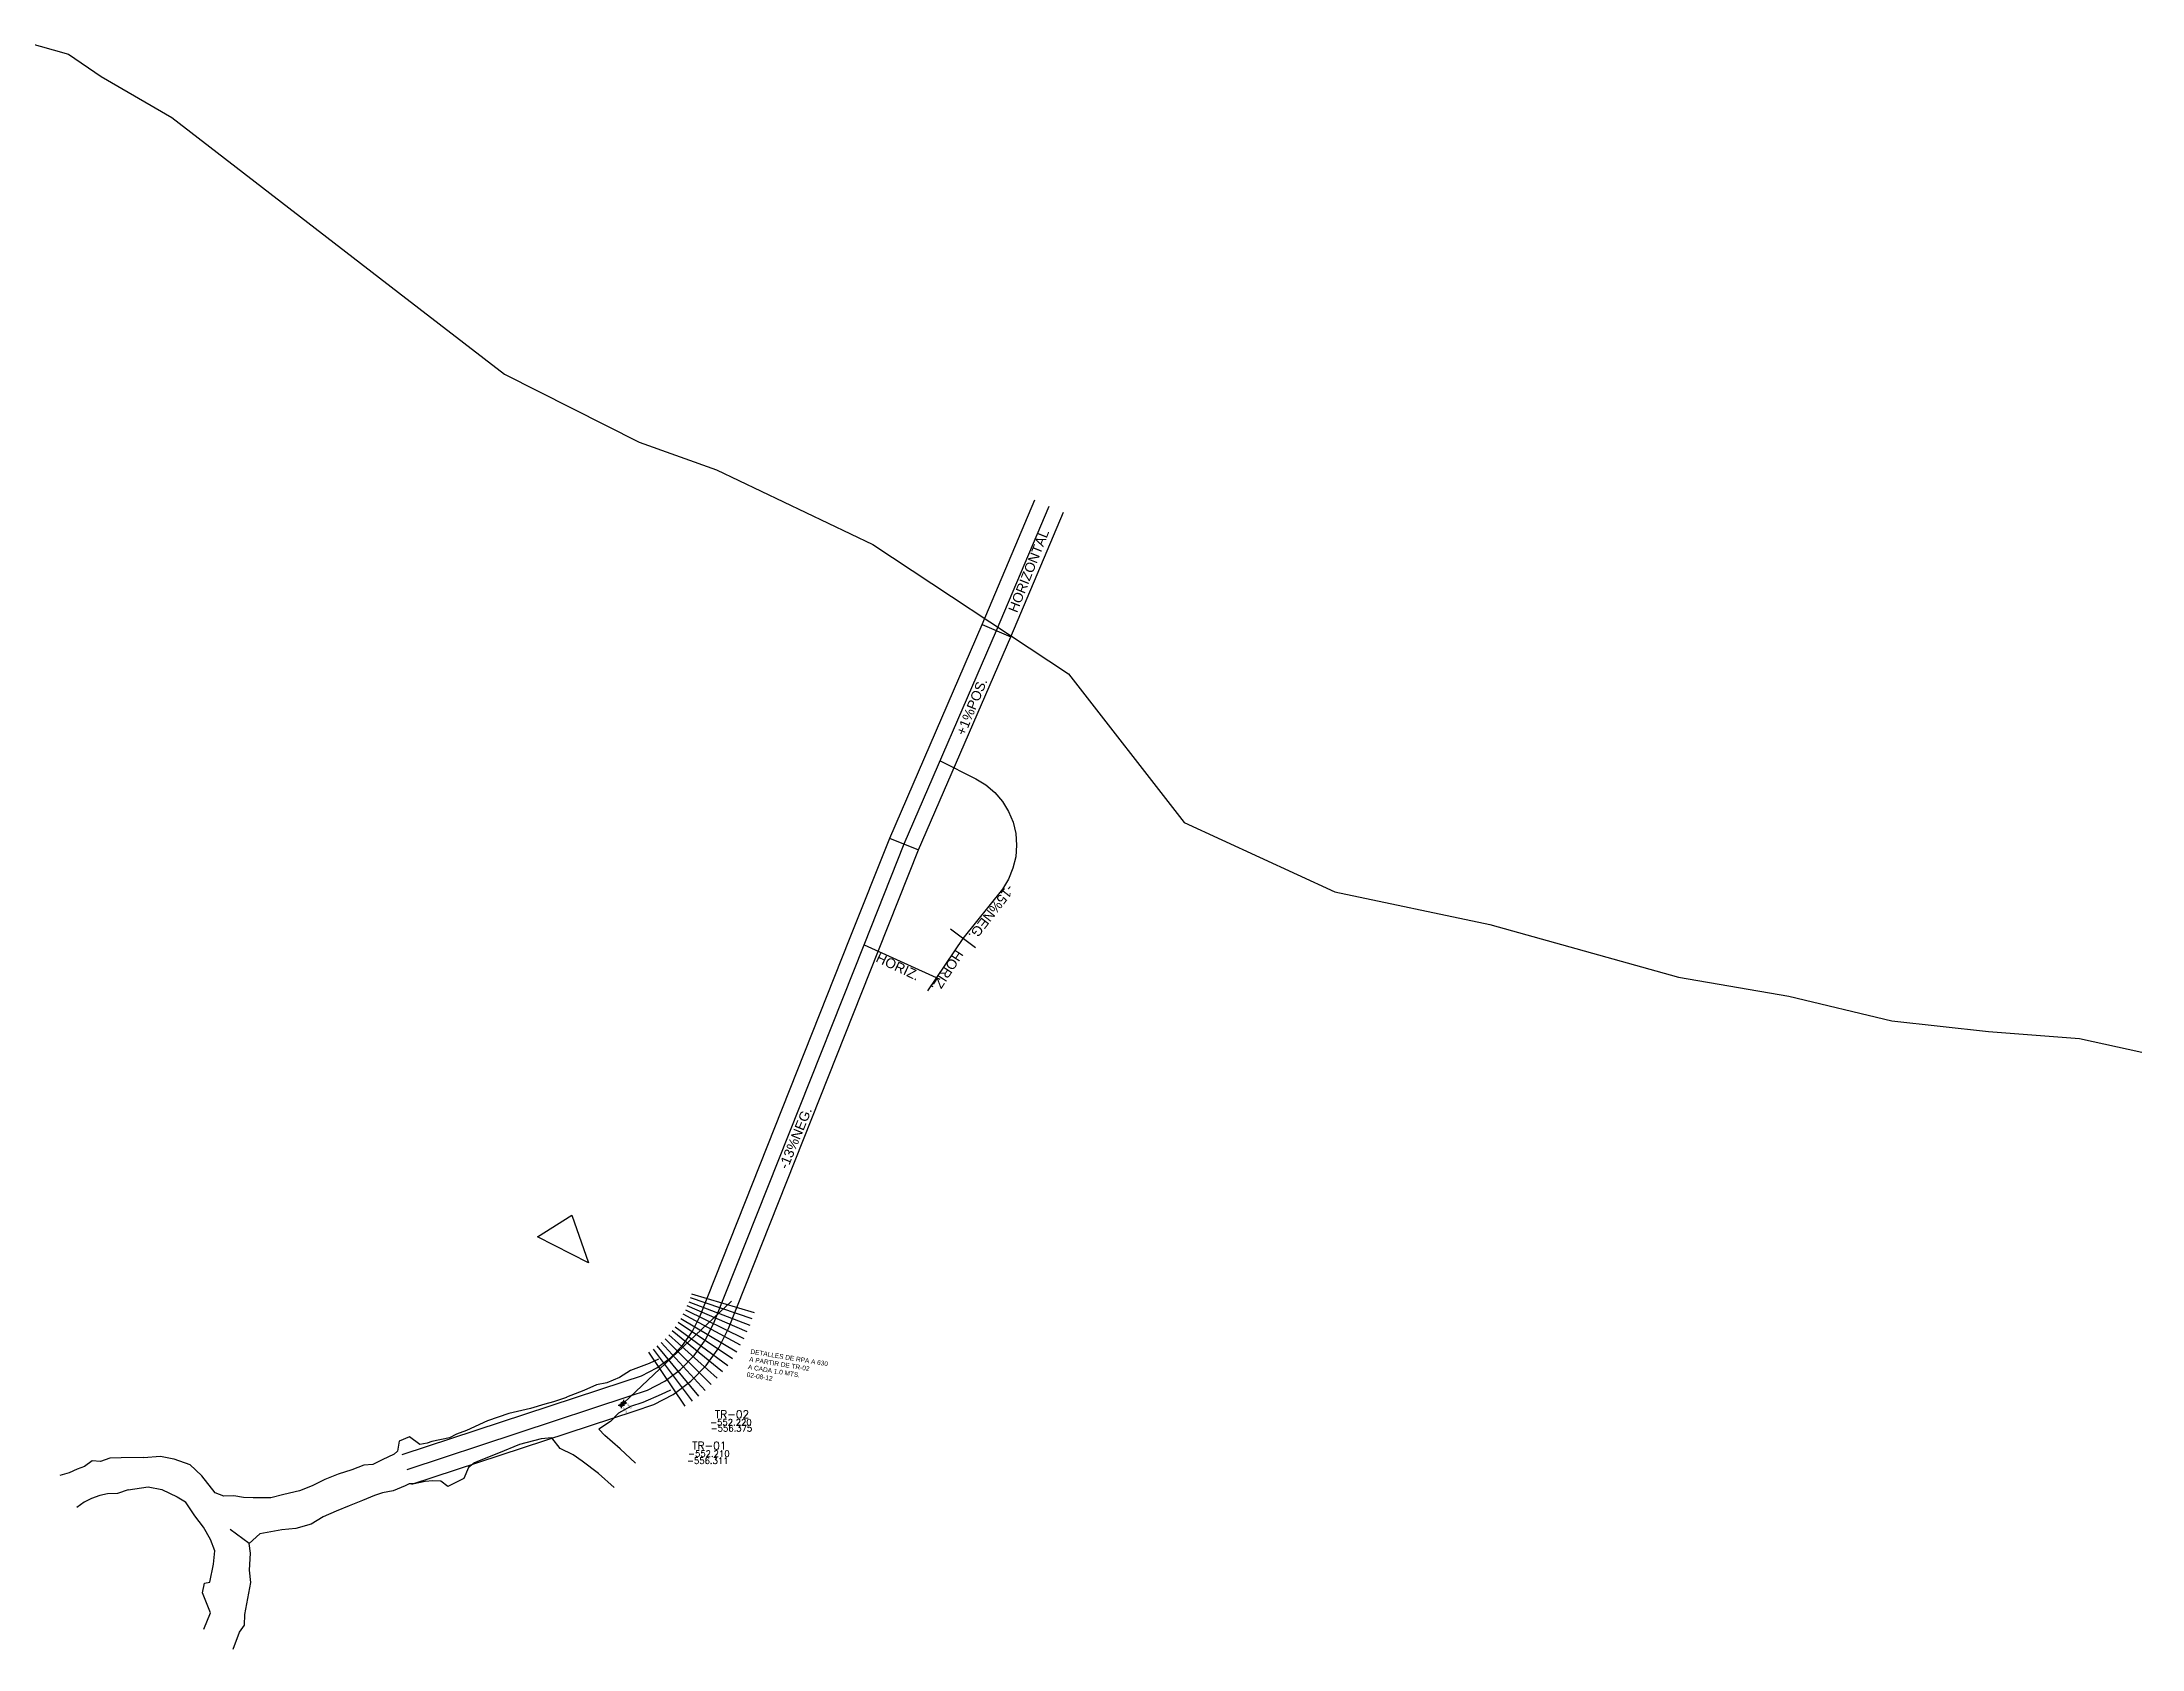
# Model space of a CAD drawing. Extents: x 10530 to 11041, y 9549 to 9865.
# Drawn here: x 10703.2 to 11041.2, y 9549.3 to 9808.1 of the extents above; entities that cross this region are included whole.
import ezdxf
from ezdxf.enums import TextEntityAlignment as Align

# ---------------------------------------------------------------- set-up
doc = ezdxf.new("R2010")
doc.units = 0
doc.header["$MEASUREMENT"] = 0
doc.header["$PDMODE"] = 34
doc.header["$PDSIZE"] = 0.5
doc.layers.add('R-425-7056-NW-SCR', color=192, linetype='Continuous')
doc.layers.add('R-550-7787-NE-SCR', color=222, linetype='Continuous')
doc.styles.add('ROMAND', font='romand.shx')
doc.styles.add('ROMANS', font='romans')
doc.styles.get("Standard").update_dxf_attribs({"font": 'ARIAL.TTF'})

# ---------------------------------------------------------------- blocks, each defined once
blk = doc.blocks.new('F2')
blk.add_point((0, 0))
at = {"style": 'ROMAND'}
for tag, height, p in [('NOMBRE', 1.25, (0.2, 6.62)), ('CIELO', 1, (0.14, 4.62)), ('PISO', 1, (0.14, 3.25))]:
    blk.add_attdef(tag, text='', height=height, dxfattribs=at).set_placement(p, align=Align.CENTER)
at = {"style": 'ROMANS', "flags": 1}
for tag, p in [('MINA', (-0.07, -3.26)), ('LOCALIZACION', (-0.07, -4.93)), ('ESTRUCTURA', (-0.07, -6.62)), ('NIVEL', (-0.07, -8.29)), ('OBRA', (-0.07, -10.12)), ('ATRAS', (-0.07, -13.48)), ('FECHA', (-0.07, -11.79)), ('TOPOGRAFO', (2.67, -15.3))]:
    blk.add_attdef(tag, text='', height=1.25, dxfattribs=at).set_placement(p, align=Align.CENTER)

msp = doc.modelspace()

# ---------------------------------------------------------------- linework, layer by layer
for points, elevation in [([(10700.44, 9808.06), (10707.44, 9806.09), (10712.69, 9802.48), (10724.07, 9795.92), (10760.6, 9767.7), (10777.66, 9754.57), (10799.32, 9743.64), (10811.78, 9739.15), (10836.94, 9727.12), (10868.44, 9706.34), (10887.03, 9682.39), (10911.32, 9671.23), (10936.25, 9665.98), (10966.66, 9657.45), (10984.38, 9654.39), (11001, 9650.45), (11016.53, 9648.7), (11031.19, 9647.6), (11041.25, 9645.42)], -566.11), ([(10854.56, 9714.28), (10859.15, 9712.3)], -569.99), ([(10847.75, 9692.29), (10853.54, 9689.41), (10855.15, 9688.42), (10856.58, 9687.2), (10857.8, 9685.77), (10858.79, 9684.16), (10859.51, 9682.42), (10859.94, 9680.59), (10860.09, 9678.71), (10859.94, 9676.84), (10859.5, 9675), (10858.78, 9673.27), (10857.8, 9671.66), (10851.45, 9663.69), (10845.73, 9655.29)], -570.27), ([(10839.64, 9679.84), (10844.28, 9677.99)], -571.59), ([(10835.52, 9662.69), (10847.73, 9657.16)], -552.25), ([(10853.44, 9662.18), (10849.46, 9665.2)], -570.27), ([(10733.48, 9568.59), (10736.52, 9566.31)], -546.32)]:
    msp.add_lwpolyline(points, dxfattribs=dict(elevation=elevation))
at = {"color": 3}
for points in [[(10761.18, 9580.6), (10796.92, 9592.35), (10799.7, 9593.29), (10802.14, 9594.56), (10804.34, 9596.19), (10806.27, 9598.15), (10807.86, 9600.39), (10809.13, 9602.93), (10833.2, 9663.61), (10839.65, 9679.88), (10854.55, 9714.27), (10863.02, 9734.32)], [(10762.74, 9575.85), (10798.5, 9587.61), (10801.66, 9588.67), (10804.8, 9590.3), (10807.64, 9592.41), (10810.11, 9594.93), (10812.16, 9597.81), (10813.69, 9600.89), (10837.85, 9661.77), (10844.27, 9677.96), (10859.15, 9712.3), (10867.62, 9732.37)]]:
    msp.add_lwpolyline(points, dxfattribs=at)
at = {"color": 1, "elevation": -552.25}
msp.add_lwpolyline([(10761.96, 9578.22), (10797.71, 9589.98), (10800.68, 9590.98), (10803.47, 9592.43), (10805.99, 9594.3), (10808.19, 9596.54), (10810.01, 9599.1), (10811.41, 9601.91), (10835.52, 9662.69), (10841.96, 9678.92), (10856.85, 9713.28), (10865.32, 9733.34)], dxfattribs=at)
msp.add_lwpolyline([(10791.19, 9611.45), (10782.97, 9615.67), (10788.47, 9619.16)], close=True)
at = {"color": 5}
for points, elevation in [([(10796.86, 9588.94), (10814.16, 9605.28)], -552.21), ([(10816.69, 9600.38), (10807.07, 9604.55)], -552.22), ([(10807.34, 9605.21), (10817.12, 9601.43)], -552.22), ([(10817.49, 9602.46), (10807.57, 9605.85)], -552.22), ([(10807.77, 9606.48), (10817.81, 9603.46)], -552.22), ([(10805.13, 9601.18), (10813.57, 9594.97)], -552.22), ([(10814.33, 9596.04), (10805.6, 9601.86)], -552.22), ([(10806.03, 9602.53), (10815.02, 9597.13)], -552.22), ([(10815.64, 9598.22), (10806.41, 9603.21)], -552.22), ([(10806.76, 9603.89), (10816.19, 9599.31)], -552.22), ([(10808.91, 9590.03), (10802.23, 9598.11)], -552.22), ([(10802.87, 9598.67), (10809.94, 9590.93)], -552.22), ([(10810.93, 9591.88), (10803.49, 9599.26)], -552.22), ([(10804.07, 9599.88), (10811.87, 9592.88)], -552.22), ([(10812.75, 9593.91), (10804.62, 9600.53)], -552.22), ([(10806.75, 9588.41), (10800.88, 9597.1)], -552.22), ([(10801.56, 9597.59), (10807.84, 9589.19)], -552.22)]:
    msp.add_lwpolyline(points, dxfattribs=dict(at, elevation=elevation))
at = {"layer": 'R-425-7056-NW-SCR'}
for points in [[(10715.91, 9580.09, -543.82), (10714.11, 9580, -543.33), (10712.61, 9579.47, -543.16), (10711.27, 9579.59, -542.75), (10710.05, 9578.7, -542.42), (10708.84, 9578.23, -542.21), (10707.55, 9577.64, -541.98), (10706.08, 9577.23, -542.05)], [(10715.91, 9580.09, -538.32), (10714.11, 9580, -538.33), (10712.61, 9579.47, -538.06), (10711.27, 9579.59, -537.85), (10710.05, 9578.7, -537.52), (10708.84, 9578.23, -537.51), (10707.55, 9577.64, -536.97), (10706.08, 9577.23, -537.05)], [(10719.54, 9580.15, -539.02), (10715.91, 9580.09, -538.32)], [(10719.54, 9580.15, -543.92), (10715.91, 9580.09, -543.82)], [(10719.54, 9580.15, -539.02), (10722.24, 9580.33, -539.42), (10724.4, 9579.91, -540.12), (10727, 9579, -541.33), (10728.92, 9577.16, -542.69)], [(10719.54, 9580.15, -543.92), (10722.24, 9580.33, -544.62), (10724.4, 9579.91, -545.12), (10727, 9579, -545.83), (10728.92, 9577.16, -546.29)], [(10717.04, 9574.91, -538.32), (10715.35, 9574.34, -538.33), (10713.74, 9574.29, -538.06), (10712.49, 9574.02, -537.85), (10711.18, 9573.53, -537.52), (10710, 9572.96, -537.51), (10708.77, 9572.08, -536.97)], [(10717.04, 9574.91, -543.82), (10715.35, 9574.34, -543.33), (10713.74, 9574.29, -543.16), (10712.49, 9574.02, -542.75), (10711.18, 9573.53, -542.42), (10710, 9572.96, -542.21), (10708.77, 9572.08, -541.98)], [(10717.04, 9574.91, -538.32), (10720.3, 9575.4, -539.42), (10722.46, 9574.98, -540.12), (10724.95, 9573.78, -541.33), (10726.3, 9573, -542.9)], [(10717.04, 9574.91, -543.82), (10720.3, 9575.4, -544.62), (10722.46, 9574.98, -545.12), (10724.95, 9573.78, -545.83), (10726.3, 9573, -546.55)], [(10732.45, 9573.89, -543.5), (10731.08, 9574.45, -542.9), (10728.92, 9577.16, -542.69)], [(10732.45, 9573.89, -547.2), (10731.08, 9574.45, -546.55), (10728.92, 9577.16, -546.29)], [(10729.34, 9559.88, -549.45), (10730.2, 9560.07, -548.42), (10730.79, 9562.95, -548.42), (10730.99, 9565.08, -548.18), (10730.32, 9566.95, -547.55), (10729.2, 9568.9, -547.29), (10727.81, 9570.76, -547.03), (10726.3, 9573, -546.55)], [(10729.34, 9559.88, -544.95), (10730.2, 9560.07, -543.42), (10730.79, 9562.95, -543.32), (10730.99, 9565.08, -543.28), (10730.32, 9566.95, -543.35), (10729.2, 9568.9, -543.29), (10727.81, 9570.76, -543.13), (10726.3, 9573, -542.9)], [(10735.83, 9554.87, -544.95), (10736.8, 9559.99, -544.16), (10736.61, 9562.01, -543.42), (10736.73, 9564.74, -543.32), (10736.52, 9566.29, -543.65)], [(10735.83, 9554.87, -549.45), (10736.8, 9559.99, -548.56), (10736.61, 9562.01, -548.42), (10736.73, 9564.74, -548.42), (10736.52, 9566.29, -548.05)], [(10730.33, 9555.14, -549.5), (10729.04, 9558.35, -549.54), (10729.34, 9559.88, -549.45)], [(10730.33, 9555.14, -544.8), (10729.04, 9558.35, -545.04), (10729.34, 9559.88, -544.95)], [(10729.26, 9552.5, -549.86), (10730.33, 9555.14, -549.5)], [(10729.26, 9552.5, -545.16), (10730.33, 9555.14, -544.8)], [(10734.96, 9551.98, -549.5), (10735.77, 9553.15, -549.54), (10735.83, 9554.87, -549.45)], [(10734.96, 9551.98, -544.8), (10735.77, 9553.15, -545.04), (10735.83, 9554.87, -544.95)], [(10733.97, 9549.29, -549.86), (10734.96, 9551.98, -549.5)], [(10733.97, 9549.29, -545.16), (10734.96, 9551.98, -544.8)]]:
    msp.add_polyline3d(points, dxfattribs=at)
at = {"layer": 'R-550-7787-NE-SCR'}
for points in [[(10802.45, 9595.99, -553.21), (10800.91, 9595.29, -553.05), (10797.93, 9594.15, -552.63), (10796.13, 9593.02, -552.33), (10794.12, 9592.14, -552.12), (10792.43, 9591.81, -552.05), (10790.43, 9590.93, -551.74), (10787.64, 9589.86, -551.44)], [(10802.45, 9595.99, -560.01), (10800.91, 9595.29, -557.25), (10797.93, 9594.15, -556.93), (10796.13, 9593.02, -556.53), (10794.12, 9592.14, -556.32), (10792.43, 9591.81, -556.25), (10790.43, 9590.93, -556.04), (10787.64, 9589.86, -555.74)], [(10804.39, 9590.95, -560.01), (10802.85, 9590.25, -557.25), (10799.91, 9589.01, -556.93), (10797.93, 9588.36, -556.53), (10795.99, 9587.29, -556.32), (10794.7, 9585.93, -556.25), (10792.84, 9584.68, -556.04), (10792.83, 9584.68, -556.03)], [(10804.39, 9590.95, -553.21), (10802.85, 9590.25, -553.05), (10799.91, 9589.01, -552.63), (10797.93, 9588.36, -552.33), (10795.99, 9587.29, -552.12), (10794.7, 9585.93, -552.05), (10792.84, 9584.68, -551.74), (10792.83, 9584.68, -551.73)], [(10787.61, 9589.81, -550.99), (10785.55, 9589.1, -550.97), (10784.11, 9588.71, -550.45), (10781.84, 9588.02, -550.4), (10778.34, 9587.24, -550.18), (10774.88, 9586.04, -549.95), (10771.55, 9584.47, -549.31), (10769.94, 9583.9, -548.67)], [(10787.61, 9589.81, -555.49), (10785.55, 9589.1, -555.57), (10784.11, 9588.71, -555.55), (10781.84, 9588.02, -555.3), (10778.34, 9587.24, -554.78), (10774.88, 9586.04, -554.15), (10771.55, 9584.47, -553.81), (10769.94, 9583.9, -553.77)], [(10798.75, 9579.21, -556.74), (10796.26, 9581.52, -556.45), (10793.78, 9583.69, -556.17), (10792.84, 9584.68, -556.04)], [(10798.75, 9579.21, -552.74), (10796.26, 9581.52, -552.55), (10793.78, 9583.69, -552.37), (10792.84, 9584.68, -551.74)], [(10769.94, 9583.9, -553.77), (10769.94, 9583.9, -553.77), (10768.8, 9583.28, -553.68), (10765.96, 9582.7, -553.25), (10765.21, 9582.44, -553.14), (10764.03, 9582.23, -552.86), (10762.34, 9583.44, -552.68), (10760.69, 9582.75, -552.42), (10760.41, 9581.17, -552.3), (10759.86, 9580.66, -552.2), (10757.97, 9579.78, -551.89)], [(10769.94, 9583.9, -548.67), (10769.94, 9583.9, -548.67), (10768.8, 9583.28, -548.88), (10765.96, 9582.7, -548.35), (10765.21, 9582.44, -548.44), (10764.03, 9582.23, -548.06), (10762.34, 9583.44, -547.78), (10760.69, 9582.75, -547.92), (10760.41, 9581.17, -547.6), (10759.86, 9580.66, -547.2), (10757.97, 9579.78, -547.39)], [(10786.62, 9581.57, -551.74), (10785.26, 9583.28, -550.45), (10785.26, 9583.28, -550.45), (10783.54, 9583.11, -550.4), (10780.07, 9582.23, -550.18), (10776.68, 9580.84, -549.95), (10773.28, 9579.46, -549.31), (10772.82, 9579.29, -549.05)], [(10786.62, 9581.57, -555.94), (10785.26, 9583.28, -555.55), (10785.26, 9583.28, -555.55), (10783.54, 9583.11, -555.3), (10780.07, 9582.23, -554.78), (10776.68, 9580.84, -554.15), (10773.28, 9579.46, -553.81), (10772.82, 9579.29, -553.85)], [(10795.32, 9575.29, -552.74), (10792.77, 9577.53, -552.55), (10790.16, 9579.55, -552.37), (10788.67, 9580.58, -552.37), (10786.62, 9581.57, -551.74)], [(10795.32, 9575.29, -556.74), (10792.77, 9577.53, -556.45), (10790.16, 9579.55, -556.17), (10788.67, 9580.58, -556.07), (10786.62, 9581.57, -555.94)], [(10757.97, 9579.78, -551.89), (10756.42, 9578.98, -551.79), (10756.42, 9578.98, -551.79), (10754.98, 9578.9, -551.22), (10753.04, 9578.12, -550.95), (10750.86, 9577.46, -550.66), (10748.74, 9576.61, -550.27), (10746.68, 9575.57, -549.78), (10746.68, 9575.57, -549.78), (10744.66, 9574.76, -549.51), (10742.12, 9574.19, -549.18), (10740, 9573.65, -548.8)], [(10757.97, 9579.78, -547.39), (10756.42, 9578.98, -546.59), (10756.42, 9578.98, -546.59), (10754.98, 9578.9, -546.62), (10753.04, 9578.12, -546.05), (10750.86, 9577.46, -545.76), (10748.74, 9576.61, -545.27), (10746.68, 9575.57, -544.88), (10746.68, 9575.57, -544.88), (10744.66, 9574.76, -544.71), (10742.12, 9574.19, -543.78), (10740, 9573.65, -544)], [(10772.82, 9579.29, -553.85), (10772.82, 9579.29, -553.85), (10771.84, 9578.52, -553.77), (10771.09, 9576.77, -553.68), (10768.52, 9575.44, -553.25), (10767.37, 9576.31, -553.14), (10766.09, 9576.39, -552.86), (10764.87, 9576.27, -552.68), (10763.12, 9575.87, -552.42), (10762.28, 9575.89, -552.3), (10761.66, 9575.57, -552.2), (10759.73, 9574.78, -551.89)], [(10772.82, 9579.29, -549.05), (10772.82, 9579.29, -549.05), (10771.84, 9578.52, -548.67), (10771.09, 9576.77, -548.88), (10768.52, 9575.44, -548.35), (10767.37, 9576.31, -548.44), (10766.09, 9576.39, -548.06), (10764.87, 9576.27, -547.78), (10763.12, 9575.87, -547.92), (10762.28, 9575.89, -547.6), (10761.66, 9575.57, -547.2), (10759.73, 9574.78, -547.39)], [(10740, 9573.65, -544), (10738.78, 9573.61, -543.5), (10737.19, 9573.66, -543.65), (10735.61, 9573.7, -543.7), (10734.05, 9573.95, -543.45), (10732.45, 9573.89, -543.5)], [(10740, 9573.65, -548.8), (10738.78, 9573.61, -548.2), (10737.19, 9573.66, -548.05), (10735.61, 9573.7, -547.7), (10734.05, 9573.95, -547.45), (10732.45, 9573.89, -547.2)], [(10759.73, 9574.78, -551.89), (10758.01, 9574.45, -551.79), (10758.01, 9574.45, -551.79), (10756.7, 9573.99, -551.22), (10754.76, 9573.21, -550.95), (10752.64, 9572.36, -550.66), (10750.52, 9571.51, -550.27), (10748.44, 9570.57, -549.78), (10748.44, 9570.57, -549.78), (10746.54, 9569.38, -549.51), (10744.04, 9568.71, -549.18), (10741.82, 9568.46, -548.8)], [(10759.73, 9574.78, -547.39), (10758.01, 9574.45, -546.59), (10758.01, 9574.45, -546.59), (10756.7, 9573.99, -546.62), (10754.76, 9573.21, -546.05), (10752.64, 9572.36, -545.76), (10750.52, 9571.51, -545.27), (10748.44, 9570.57, -544.88), (10748.44, 9570.57, -544.88), (10746.54, 9569.38, -544.71), (10744.04, 9568.71, -543.78), (10741.82, 9568.46, -544)], [(10741.82, 9568.46, -544), (10738.25, 9567.84, -543.5), (10736.52, 9566.29, -543.65)], [(10741.82, 9568.46, -548.8), (10738.25, 9567.84, -548.2), (10736.52, 9566.29, -548.05)]]:
    msp.add_polyline3d(points, dxfattribs=at)

# ---------------------------------------------------------------- block references
ref = msp.add_blockref('F2', (10796.45, 9588.55, -552.21))
ref.add_attrib('NOMBRE', 'TR-01', dxfattribs={"height": 1.25, "style": 'ROMAND'}).set_placement((10810.63, 9581.41, -552.21), align=Align.CENTER)
ref.add_attrib('CIELO', '-552.210', dxfattribs={"height": 1, "style": 'ROMAND'}).set_placement((10810.54, 9580.26, -552.21), align=Align.CENTER)
ref.add_attrib('PISO', '-556.311', dxfattribs={"height": 1, "style": 'ROMAND'}).set_placement((10810.37, 9579.11, -552.21), align=Align.CENTER)
ref = msp.add_blockref('F2', (10796.86, 9588.94, -552.22))
ref.add_attrib('NOMBRE', 'TR-02', dxfattribs={"height": 1.25, "style": 'ROMAND'}).set_placement((10814.26, 9586.46, -552.22), align=Align.CENTER)
ref.add_attrib('CIELO', '-552.220', dxfattribs={"height": 1, "style": 'ROMAND'}).set_placement((10814.09, 9585.31, -552.22), align=Align.CENTER)
ref.add_attrib('PISO', '-556.375', dxfattribs={"height": 1, "style": 'ROMAND'}).set_placement((10814.18, 9584.33, -552.22), align=Align.CENTER)

# ---------------------------------------------------------------- texts
at = {"char_height": 1.569, "width": 771.8439, "attachment_point": 1}
for s, insert, rotation in [('HORIZONTAL', (10858.68, 9716.63), 68.3401), ('+1%POS.', (10850.29, 9696.84), 67.7239), ('-15%NEG.', (10859.88, 9671.55), 232.2053), ('HORIZ.', (10851.61, 9661.18), 237.0981), ('HORIZ.', (10837.95, 9661.46), 334.759), ('-13%NEG.', (10821.75, 9627.04), 67.7239)]:
    msp.add_mtext(s, dxfattribs=dict(at, insert=insert, rotation=rotation))
at = {"color": 5, "attachment_point": 1}
for s, insert, char_height, width, rotation in [('DETALLES DE RPA A 630\\PA PARTIR DE TR-02\\PA CADA 1.0 MTS.\\P02-08-12', (10817.31, 9597.59), 0.7528, 158.3072, 350.7872), ('TR-01', (10796.78, 9588.25), 0.27, 56.7651, 310.3303), ('TR-02', (10797.48, 9588.87), 0.27, 56.7651, 310.3303)]:
    msp.add_mtext(s, dxfattribs=dict(at, insert=insert, char_height=char_height, width=width, rotation=rotation))

doc.saveas('drawing.dxf')
